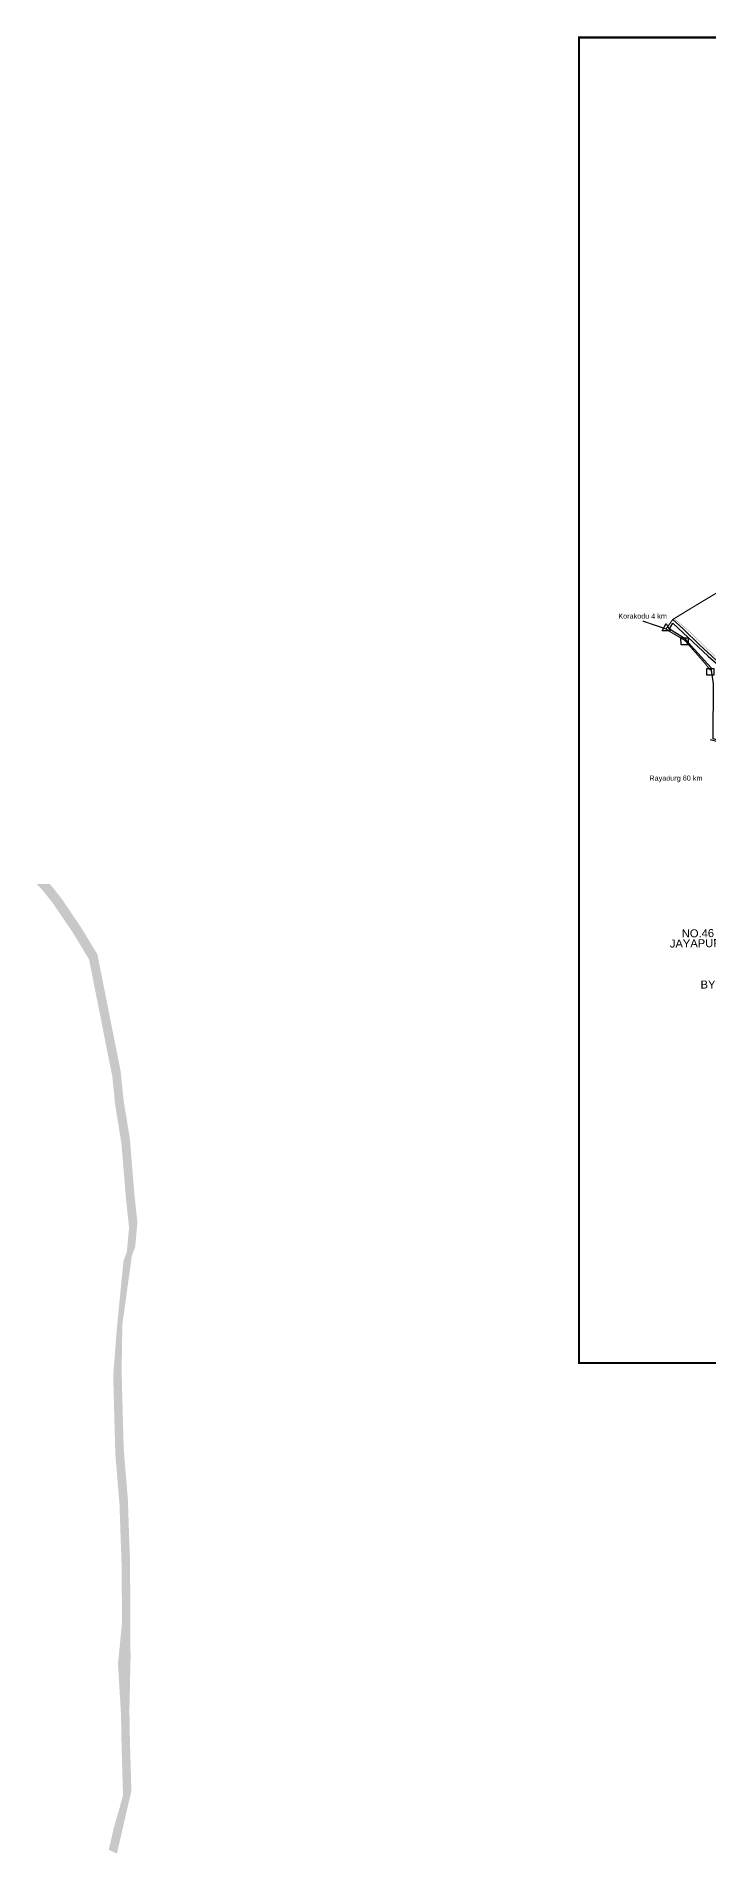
# Model space of a CAD drawing. Header units: feet. Extents: x 747415 to 756227, y 1625559 to 1633509.
# Drawn here: x 747415 to 750357, y 1625559 to 1633509 of the extents above; entities that cross this region are included whole.
import ezdxf
from ezdxf import colors
from ezdxf.entities.mleader import LeaderData, LeaderLine
from ezdxf.math import Vec2, Vec3

# ---------------------------------------------------------------- set-up
doc = ezdxf.new("R2010")
doc.units = ezdxf.units.FT
doc.header["$LTSCALE"] = 15
doc.header["$MEASUREMENT"] = 0
doc.linetypes.add('HIDDEN2', pattern=[0.1875, 0.125, -0.0625])
for name, color, linetype in [('CRDS STONES', 7, 'Continuous'), ('HILL', 17, 'Continuous'), ('PAPER SIZE', 10, 'Continuous'), ('PLOT', 7, 'Continuous'), ('PLOT NO', 7, 'Continuous'), ('ROADS', 6, 'Continuous'), ('TEXT', 1, 'Continuous'), ('VILLAGE STONES', 240, 'Continuous')]:
    doc.layers.add(name, color=color, linetype=linetype)
doc.layers.add('VILLAGE BOUNDRY', color=5, linetype='HIDDEN2', lineweight=100)
doc.styles.get("Standard").update_dxf_attribs({"font": 'arial.ttf'})
doc.linetypes.add('DOTS', pattern='A,1e-06,-3,["●",Standard,S=3,R=0,X=-1.25,Y=-1.25],-3', length=6.000001)

msp = doc.modelspace()

# ---------------------------------------------------------------- hatches: boundary and pattern name
at = {"layer": 'PLOT'}
h = msp.add_hatch(dxfattribs=at)
h.set_pattern_fill('DOTS', scale=0.02)
h.paths.add_polyline_path([(747754.6, 1625674.2), (747732.1, 1625576.3), (747767.6, 1625559.2), (747793, 1625670), (747830.9, 1625834.7), (747824.6, 1626048.4), (747822.2, 1626187.6), (747827.2, 1626412), (747826.3, 1626589.4), (747825.1, 1626831), (747815.4, 1627110.3), (747797.2, 1627331.1), (747788, 1627671.3), (747791.2, 1627854.6), (747791.6, 1627874.1), (747832.8, 1628173.6), (747847.6, 1628214.8), (747857.4, 1628321.8), (747845.1, 1628431.9), (747832.2, 1628587.6), (747823.7, 1628689.7), (747796.3, 1628857.9), (747784.1, 1628980.8), (747743.2, 1629186.2), (747729.7, 1629254), (747695.1, 1629428.2), (747682.3, 1629492.7), (747610.3, 1629611.8), (747524.8, 1629737.7), (747475, 1629800.7), (747415, 1629801.1), (747438.4, 1629778.5), (747488.2, 1629715.5), (747573.7, 1629589.6), (747645.7, 1629470.5), (747658.5, 1629406), (747693.2, 1629231.8), (747706.6, 1629164), (747747.5, 1628958.6), (747759.7, 1628835.7), (747787.1, 1628667.5), (747795.6, 1628565.4), (747808.6, 1628409.7), (747820.8, 1628299.6), (747811.1, 1628192.6), (747796.2, 1628151.4), (747769.2, 1627876.8), (747764.8, 1627825.4), (747751.4, 1627649.1), (747760.6, 1627308.9), (747778.8, 1627088.1), (747788.5, 1626808.8), (747789.7, 1626567.2), (747772.3, 1626389.5), (747785.6, 1626165.4), (747788, 1626026.2), (747794.3, 1625812.5)])

# ---------------------------------------------------------------- linework, layer by layer
at = {"layer": 'HILL'}
msp.add_lwpolyline([(750200.9, 1630941.8), (750355.2, 1630797.4), (750437.6, 1630725.2), (750553.5, 1630552.4), (750696.5, 1630506.8), (750966.3, 1630397.9), (750873, 1630299.8), (750377.4, 1630436), (750378, 1630676.9), (750368.3, 1630745.8), (750280.8, 1630843.1), (750254.1, 1630873.1), (750197.3, 1630909), (750185, 1630917.1), (750200.9, 1630941.8)], dxfattribs=at)
at = {"layer": 'PAPER SIZE', "color": 5, "const_width": 10}
msp.add_lwpolyline([(756060.6, 1627705.5), (749789.7, 1627705.5), (749789.7, 1633503.8), (756060.6, 1633503.8)], close=True, dxfattribs=at)
at = {"layer": 'PLOT'}
msp.add_lwpolyline([(750200.2, 1630958.1), (750245.4, 1630917.3), (750316.6, 1630847.1), (750445.9, 1630729.3), (750461.7, 1630701.9), (750562.5, 1630557.9), (750697, 1630516.9), (750988.9, 1630399), (750879.1, 1630286.1), (750532.3, 1630388.1), (750364.5, 1630431.4)], dxfattribs=at)
at = {"layer": 'ROADS', "linetype": 'DOTS', "ltscale": 0.2, "const_width": 1}
msp.add_lwpolyline([(750385.8, 1630796), (750273.7, 1630904.2), (750208.9, 1630959.3)], dxfattribs=at)
at = {"layer": 'VILLAGE BOUNDRY', "lineweight": -2, "ltscale": 10, "const_width": 4.96}
for points in [[(750170.5, 1630916.4), (750200.2, 1630958.1), (750271.1, 1631001.5), (750415.8, 1631088.6)], [(750170.5, 1630916.4), (750068.4, 1630951.2)], [(750364.5, 1630735.8), (750341.9, 1630765.1), (750251.9, 1630867.1), (750178.1, 1630910.6), (750170.5, 1630916.4)]]:
    msp.add_lwpolyline(points, dxfattribs=at)
at = {"layer": 'VILLAGE STONES'}
msp.add_lwpolyline([(750153.5, 1630908.5), (750171.2, 1630940), (750186.4, 1630908.8), (750153.5, 1630908.5)], dxfattribs=at)
for points in [[(750235.9, 1630877.5), (750266.6, 1630877.8), (750267, 1630847.7), (750236.2, 1630847.4)], [(750349, 1630743.8), (750379.8, 1630744.1), (750380.1, 1630714), (750349.4, 1630713.7)]]:
    msp.add_lwpolyline(points, close=True, dxfattribs=at)

# ---------------------------------------------------------------- texts
at = {"layer": 'PLOT NO'}
for s, p in [('Korakodu 4 km ', (749961.7, 1630961.4)), ('Rayadurg 60 km ', (750097.7, 1630252.7))]:
    msp.add_text(s, height=22.643, dxfattribs=at).set_placement(p)
at = {"layer": 'TEXT'}
for s, p in [('NO.46', (750239.5, 1629567)), ('JAYAPURAM', (750187.2, 1629522.5))]:
    msp.add_text(s, height=35, rotation=0.64826, dxfattribs=at).set_placement(p)

# ---------------------------------------------------------------- leaders
at = {"layer": 'CRDS STONES', "color": 1}
ml = msp.add_multileader_mtext('Standard', dxfattribs=at)
ml.set_content('BY JUCTION\\P750829\\P1629335', color=1)
ml.set_leader_properties()
ml.build(insert=Vec2(0, 0))
ml.multileader.update_dxf_attribs({"dogleg_length": 0.36, "arrow_head_size": 35})
ctx = ml.context
ctx.base_point, ctx.char_height, ctx.arrow_head_size, ctx.landing_gap_size, ctx.plane_origin = Vec3(750328.9, 1629360.8), 35, 35, 0.09, Vec3(751013.5, 1629384.2)
ctx.text_align_type = 2
notes = []
notes.append((ctx, [(1, (1, 1, 0), (750612.1, 1629360.8), (-1, 0), 1.396927018504357e-11, [(0, [(750775.8, 1629311.8)], 0, [])])]))
ctx.mtext.insert, ctx.mtext.alignment, ctx.mtext.flow_direction = Vec3(750612.1, 1629378.6), 3, 5
for ctx, leaders in notes:
    for number, flags, end, landing, length, lines in leaders:
        leader = LeaderData()
        leader.index, (leader.has_last_leader_line, leader.has_dogleg_vector, leader.attachment_direction) = number, flags
        leader.last_leader_point, leader.dogleg_vector, leader.dogleg_length = Vec3(end), Vec3(landing), length
        for number, points, colour, breaks in lines:
            line = LeaderLine()
            line.index, line.vertices, line.color, line.breaks = number, Vec3.list(points), colors.encode_raw_color(colour), breaks
            leader.lines.append(line)
        ctx.leaders.append(leader)

doc.saveas('drawing.dxf')
